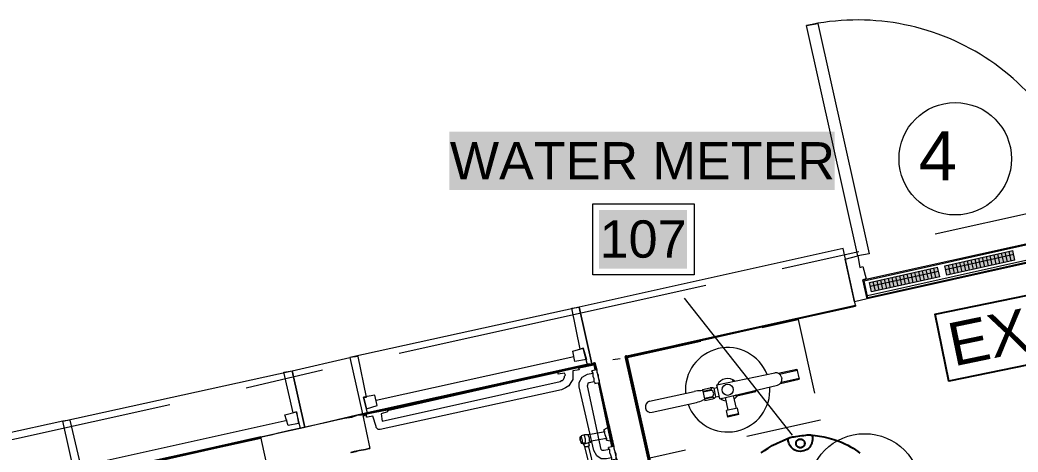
# Model space of a CAD drawing. Header units: inches. Extents: x 0.9 to 36.3, y 0.7 to 23.3.
# Drawn here: x 24.374 to 25.962, y 13.989 to 14.677 of the extents above; entities that cross this region are included whole.
import ezdxf

# ---------------------------------------------------------------- set-up
doc = ezdxf.new("R2010")
doc.units = ezdxf.units.IN
doc.linetypes.add('ACAD_ISO02W100', pattern=[15, 12, -3])
doc.linetypes.add('CENTER', pattern=[50.8, 31.75, -6.35, 6.35, -6.35])
doc.layers.get('0').update_dxf_attribs({"color": 1})
for name, color, linetype, lineweight, true_color in [('Boarder for name', 7, 'Continuous', 5, 0x777777), ('Doors', 7, 'Continuous', 5, 0xf2db9c), ('PDF_Geometry', 7, 'Continuous', 9, 0x777777)]:
    doc.layers.add(name, color=color, linetype=linetype, lineweight=lineweight, true_color=true_color)
for name, color, linetype in [('EXIT', 10, 'Continuous'), ('PDF_Text', 7, 'Continuous'), ('Smoke Detector', 104, 'Continuous')]:
    doc.layers.add(name, color=color, linetype=linetype)
for name, color, linetype, lineweight in [('Fire Extinguisher', 12, 'Continuous', 15), ('Force flow Fan', 7, 'Continuous', 0), ('Numbering CCTV', 38, 'Continuous', 0), ('Numbering Force Flow Fan', 255, 'Continuous', 0)]:
    doc.layers.add(name, color=color, linetype=linetype, lineweight=lineweight)
doc.layers.add('PDF_Solid Fills', color=7, linetype='Continuous', true_color=0xffffff)
doc.styles.add('PDF Arial', font='arial.ttf')
doc.styles.get("Standard").update_dxf_attribs({"font": 'arial.ttf'})

# ---------------------------------------------------------------- blocks, each defined once
blk = doc.blocks.new('Fire Extinguisher_top_dwgmodels.com')
at = {"color": 0}
for p, q in [((-111.7, 8), (-47, 8)), ((-34.9, 6.6), (-37.6, 6.6)), ((-34.9, 8), (-34.9, -8)), ((-34.9, 8), (-23.5, 8)), ((-34.9, 4.6), (-23.2, 4.6)), ((-34.8, 5.7), (-23.2, 5.7)), ((-18.9, 6.3), (-18.9, -6.3)), ((-18.9, 6.3), (-13.5, 6.3)), ((-13.5, -10), (-13.5, 10)), ((-13.5, 10), (70.6, 8.9)), ((10.3, 9.7), (10.3, 11.5)), ((10.7, 9.7), (10.7, 11.5)), ((75, 7.5), (102.5, 7.5)), ((76.7, 5.9), (102.5, 5.9)), ((78.5, 0.9), (78.5, -0.9)), ((102.5, 7.5), (102.5, -7.5)), ((-111.7, -8), (-47, -8)), ((-34.9, -6.6), (-37.6, -6.6)), ((-34.9, -4.6), (-23.2, -4.6)), ((-34.9, -8), (-23.5, -8)), ((-34.8, -5.7), (-23.2, -5.7)), ((-18.9, -6.3), (-13.5, -6.3)), ((-13.5, -10), (70.6, -8.9)), ((-6, -9.9), (-6, -28.4)), ((6, -9.7), (6, -28.4)), ((10.3, -9.7), (10.3, -9.7)), ((10.7, -9.9), (10.7, -9.7)), ((10.8, -10.2), (11, -9.9)), ((10.9, -10.4), (38.5, -10.4)), ((10.9, -11.2), (38.5, -11.2)), ((75, -7.5), (102.5, -7.5)), ((76.7, -5.9), (102.5, -5.9)), ((-8, -38), (-8, -28.4)), ((8, -28.4), (-8, -28.4)), ((-8, -36.1), (8, -36.1)), ((8, -38), (-8, -38)), ((8, -38), (8, -28.4))]:
    blk.add_line(p, q, dxfattribs=at)
blk.add_circle((0, 0), 8, dxfattribs=at)
for centre, radius, start, end in [((0, 0), 60, 8.6363, 172.3377), ((0, 0), 16, 37.0611, 141.3809), ((-111.7, 0), 8, 90, 270), ((-48.9, -37), 45.1, 75.4552, 87.5164), ((-23.6, 0.6), 7.45, 50.2127, 88.8117), ((-23.3, 7.7), 1.98, 271.9881, 358.9526), ((-25.5, 0), 5.13, 297.4534, 62.5466), ((0, 0), 16, 147.6298, 156.9032), ((10.5, 11.5), 0.177, 14.0852, 165.9148), ((70.5, 0.9), 8, 0, 89.221), ((0, 0), 60, 187.6623, 351.3637), ((-48.9, 37), 45.1, 272.4836, 284.5448), ((-23.6, -0.6), 7.45, 271.1883, 309.7873), ((-23.3, -7.7), 1.98, 1.0474, 88.0119), ((0, 0), 16, 203.0968, 212.3702), ((0, 0), 16, 218.6191, 247.9757), ((-11.2, -9.9), 0.819, 184.1848, 357.3731), ((0, 0), 16, 292.0243, 310.0558), ((10.5, -11), 1.25, 101.8101, 350.1732), ((10.5, -11), 0.907, 90, 346.3844), ((10.2, -9.7), 0.107, 282.2941, 2.9308), ((10.4, -9.9), 0.229, 277.2272, 346.9737), ((11.1, -10.8), 0.447, 116.5651, 243.4349), ((0, 0), 16, 312.0013, 315.4535), ((10.5, -11), 0.907, 40.2976, 70.7774), ((10.5, -11), 1.25, 27.9629, 66.6982), ((0, 0), 16, 319.3461, 322.9389), ((38.3, -10.8), 0.447, 296.5651, 63.4349), ((70.5, -0.9), 8, 270.779, 0)]:
    blk.add_arc(centre, radius, start, end, dxfattribs=at)

msp = doc.modelspace()

# ---------------------------------------------------------------- hatches: boundary and pattern name
at = {"layer": 'Force flow Fan', "linetype": 'CENTER', "ltscale": 0.01, "transparency": 33554559}
h = msp.add_hatch(color=256, dxfattribs=at)
h.dxf.hatch_style = 1
h.paths.add_polyline_path([(25.732, 14.2601), (25.726, 14.2587), (25.7294, 14.2437), (25.7354, 14.245)])
h.paths.add_polyline_path([(25.7441, 14.2628), (25.738, 14.2614), (25.7414, 14.2464), (25.7474, 14.2477)])
h.paths.add_polyline_path([(25.738, 14.2614), (25.732, 14.2601), (25.7354, 14.245), (25.7414, 14.2464)])
h.paths.add_polyline_path([(25.7501, 14.2641), (25.7441, 14.2628), (25.7474, 14.2477), (25.7535, 14.249)])
h.paths.add_polyline_path([(25.7561, 14.2655), (25.7501, 14.2641), (25.7535, 14.249), (25.7595, 14.2504)])
h.paths.add_polyline_path([(25.7682, 14.2681), (25.7621, 14.2668), (25.7655, 14.2517), (25.7715, 14.2531)])
h.paths.add_polyline_path([(25.7621, 14.2668), (25.7561, 14.2655), (25.7595, 14.2504), (25.7655, 14.2517)])
h.paths.add_polyline_path([(25.7802, 14.2708), (25.7742, 14.2695), (25.7776, 14.2544), (25.7836, 14.2558)])
h.paths.add_polyline_path([(25.7742, 14.2695), (25.7682, 14.2681), (25.7715, 14.2531), (25.7776, 14.2544)])
h.paths.add_polyline_path([(25.7923, 14.2735), (25.7862, 14.2722), (25.7896, 14.2571), (25.7956, 14.2584)])
h.paths.add_polyline_path([(25.7862, 14.2722), (25.7802, 14.2708), (25.7836, 14.2558), (25.7896, 14.2571)])
h.paths.add_polyline_path([(25.7983, 14.2748), (25.7923, 14.2735), (25.7956, 14.2584), (25.8017, 14.2598)])
h.paths.add_polyline_path([(25.8043, 14.2762), (25.7983, 14.2748), (25.8017, 14.2598), (25.8077, 14.2611)])
h.paths.add_polyline_path([(25.8164, 14.2789), (25.8103, 14.2775), (25.8137, 14.2625), (25.8197, 14.2638)])
h.paths.add_polyline_path([(25.8103, 14.2775), (25.8043, 14.2762), (25.8077, 14.2611), (25.8137, 14.2625)])
h.paths.add_polyline_path([(25.8224, 14.2802), (25.8164, 14.2789), (25.8197, 14.2638), (25.8258, 14.2651)])
h.paths.add_polyline_path([(25.8284, 14.2816), (25.8224, 14.2802), (25.8258, 14.2651), (25.8318, 14.2665)])
h.paths.add_polyline_path([(25.8344, 14.2829), (25.8284, 14.2816), (25.8318, 14.2665), (25.8378, 14.2678)])
h.paths.add_polyline_path([(25.8519, 14.2868), (25.8458, 14.2854), (25.8492, 14.2704), (25.8552, 14.2717)])
h.paths.add_polyline_path([(25.8579, 14.2881), (25.8519, 14.2868), (25.8552, 14.2717), (25.8612, 14.2731)])
h.paths.add_polyline_path([(25.8639, 14.2895), (25.8579, 14.2881), (25.8612, 14.2731), (25.8673, 14.2744)])
h.paths.add_polyline_path([(25.8699, 14.2908), (25.8639, 14.2895), (25.8673, 14.2744), (25.8733, 14.2757)])
h.paths.add_polyline_path([(25.876, 14.2921), (25.8699, 14.2908), (25.8733, 14.2757), (25.8793, 14.2771)])
h.paths.add_polyline_path([(25.882, 14.2935), (25.876, 14.2921), (25.8793, 14.2771), (25.8853, 14.2784)])
h.paths.add_polyline_path([(25.888, 14.2948), (25.882, 14.2935), (25.8853, 14.2784), (25.8914, 14.2798)])
h.paths.add_polyline_path([(25.9001, 14.2975), (25.894, 14.2962), (25.8974, 14.2811), (25.9034, 14.2824)])
h.paths.add_polyline_path([(25.894, 14.2962), (25.888, 14.2948), (25.8914, 14.2798), (25.8974, 14.2811)])
h.paths.add_polyline_path([(25.9121, 14.3002), (25.9061, 14.2989), (25.9094, 14.2838), (25.9155, 14.2851)])
h.paths.add_polyline_path([(25.9061, 14.2989), (25.9001, 14.2975), (25.9034, 14.2824), (25.9094, 14.2838)])
h.paths.add_polyline_path([(25.9181, 14.3015), (25.9121, 14.3002), (25.9155, 14.2851), (25.9215, 14.2865)])
h.paths.add_polyline_path([(25.9242, 14.3029), (25.9181, 14.3015), (25.9215, 14.2865), (25.9275, 14.2878)])
h.paths.add_polyline_path([(25.9302, 14.3042), (25.9242, 14.3029), (25.9275, 14.2878), (25.9335, 14.2892)])
h.paths.add_polyline_path([(25.9422, 14.3069), (25.9362, 14.3056), (25.9396, 14.2905), (25.9456, 14.2918)])
h.paths.add_polyline_path([(25.9362, 14.3056), (25.9302, 14.3042), (25.9335, 14.2892), (25.9396, 14.2905)])
h.paths.add_polyline_path([(25.9483, 14.3082), (25.9422, 14.3069), (25.9456, 14.2918), (25.9516, 14.2932)])
h.paths.add_polyline_path([(25.9543, 14.3096), (25.9483, 14.3082), (25.9516, 14.2932), (25.9576, 14.2945)])

# ---------------------------------------------------------------- linework, layer by layer
at = {"layer": 'Boarder for name', "linetype": 'ByBlock'}
msp.add_lwpolyline([(25.2855, 14.384), (25.4472, 14.384), (25.4472, 14.2707), (25.2855, 14.2707)], close=True, dxfattribs=at)
msp.add_lwpolyline([(25.6033, 14.0157), (25.4317, 14.234)], dxfattribs=at)
at = {"layer": 'Doors', "linetype": 'ByBlock'}
for points in [[(25.6256, 14.6677), (25.644, 14.6711), (25.7256, 14.3044), (25.7073, 14.3011)], [(25.7023, 14.2278), (25.6873, 14.2961), (25.7073, 14.3011), (25.7106, 14.2828), (25.7156, 14.2844), (25.7206, 14.2644), (25.7156, 14.2628), (25.7223, 14.2328)]]:
    msp.add_lwpolyline(points, close=True, dxfattribs=at)
msp.add_lwpolyline([(25.6873, 14.2961), (25.7073, 14.3011), (25.7106, 14.2828), (25.7156, 14.2844), (25.7206, 14.2644), (25.7156, 14.2628), (25.7223, 14.2328), (25.7023, 14.2278)], dxfattribs=at)
msp.add_arc((25.7071, 14.3017), 0.375, 11.9572, 102.5508, dxfattribs=at)
at = {"layer": 'EXIT', "linetype": 'ByBlock', "ltscale": 0.001}
msp.add_lwpolyline([(26.0826, 14.1489), (25.8525, 14.1016), (25.8308, 14.2081), (26.0609, 14.2553)], close=True, dxfattribs=at)
at = {"layer": 'Fire Extinguisher', "linetype": 'ACAD_ISO02W100', "ltscale": 0.01}
msp.add_lwpolyline([(25.3406, 14.1394), (25.6123, 14.1997), (25.6479, 14.0393), (25.3762, 13.9791)], close=True, dxfattribs=at)
at = {"layer": 'Force flow Fan', "linetype": 'ByBlock', "ltscale": 0.001}
for p, q in [((25.7156, 14.2628), (26.0823, 14.3444)), ((25.7175, 14.2616), (26.0811, 14.3426)), ((26.089, 14.3143), (25.7223, 14.2326)), ((25.7227, 14.238), (26.0863, 14.319)), ((26.0871, 14.3155), (25.7235, 14.2345)), ((25.8458, 14.2854), (25.9543, 14.3096)), ((25.8472, 14.2794), (25.9556, 14.3036)), ((25.8974, 14.2811), (25.894, 14.2962)), ((25.9034, 14.2824), (25.9001, 14.2975)), ((25.9094, 14.2838), (25.9061, 14.2989)), ((25.9155, 14.2851), (25.9121, 14.3002)), ((25.9215, 14.2865), (25.9181, 14.3015)), ((25.9275, 14.2878), (25.9242, 14.3029)), ((25.9335, 14.2892), (25.9302, 14.3042)), ((25.9396, 14.2905), (25.9362, 14.3056)), ((25.9456, 14.2918), (25.9422, 14.3069)), ((25.9516, 14.2932), (25.9483, 14.3082)), ((25.9576, 14.2945), (25.9543, 14.3096)), ((25.726, 14.2587), (25.8344, 14.2829)), ((25.8258, 14.2651), (25.8224, 14.2802)), ((25.8318, 14.2665), (25.8284, 14.2816)), ((25.8378, 14.2678), (25.8344, 14.2829)), ((25.8492, 14.2704), (25.8458, 14.2854)), ((25.9576, 14.2945), (25.8492, 14.2704)), ((25.8552, 14.2717), (25.8519, 14.2868)), ((25.8612, 14.2731), (25.8579, 14.2881)), ((25.8673, 14.2744), (25.8639, 14.2895)), ((25.8733, 14.2757), (25.8699, 14.2908)), ((25.8793, 14.2771), (25.876, 14.2921)), ((25.8853, 14.2784), (25.882, 14.2935)), ((25.8914, 14.2798), (25.888, 14.2948)), ((25.7273, 14.2527), (25.8358, 14.2769)), ((25.8378, 14.2678), (25.7294, 14.2437)), ((25.7595, 14.2504), (25.7561, 14.2655)), ((25.7655, 14.2517), (25.7621, 14.2668)), ((25.7715, 14.2531), (25.7682, 14.2681)), ((25.7776, 14.2544), (25.7742, 14.2695)), ((25.7836, 14.2558), (25.7802, 14.2708)), ((25.7896, 14.2571), (25.7862, 14.2722)), ((25.7956, 14.2584), (25.7923, 14.2735)), ((25.8017, 14.2598), (25.7983, 14.2748)), ((25.8077, 14.2611), (25.8043, 14.2762)), ((25.8137, 14.2625), (25.8103, 14.2775)), ((25.8197, 14.2638), (25.8164, 14.2789)), ((25.7223, 14.2326), (25.7156, 14.2628)), ((25.7235, 14.2345), (25.7175, 14.2616)), ((25.7294, 14.2437), (25.726, 14.2587)), ((25.7354, 14.245), (25.732, 14.2601)), ((25.7414, 14.2464), (25.738, 14.2614)), ((25.7474, 14.2477), (25.7441, 14.2628)), ((25.7535, 14.249), (25.7501, 14.2641))]:
    msp.add_line(p, q, dxfattribs=at)
at = {"layer": 'Numbering CCTV', "linetype": 'ByBlock', "ltscale": 0.001}
msp.add_circle((25.7183, 13.9285), 0.0895, dxfattribs=at)
at = {"layer": 'Numbering Force Flow Fan', "linetype": 'ByBlock', "ltscale": 0.001}
msp.add_circle((25.8625, 14.4557), 0.0895, dxfattribs=at)
at = {"layer": 'PDF_Geometry', "linetype": 'ByBlock'}
for points in [[(25.8306, 14.3361), (26.3189, 14.4444)], [(26.3823, 13.2545), (26.4989, 12.7361), (26.1056, 12.6495), (25.8989, 13.5844), (25.8506, 13.5728), (25.4823, 13.4911), (25.3373, 14.1411), (25.704, 14.2228), (25.684, 14.3128), (25.264, 14.2194), (25.284, 14.1294), (25.289, 14.1311), (25.434, 13.4811), (25.1706, 13.4228), (25.1723, 13.4178)], [(25.5873, 14.2811), (25.709, 14.3078)], [(24.9773, 14.1461), (25.4656, 14.2544)], [(25.2806, 14.1294), (24.919, 14.0494), (25.284, 14.1294), (25.264, 14.2194), (24.899, 14.1394), (24.919, 14.0494), (24.9307, 13.9944)], [(25.284, 14.1294), (25.2773, 14.1278), (25.2706, 14.1544), (25.2656, 14.1528), (25.2523, 14.2178), (25.264, 14.2194)], [(25.419, 14.1594), (25.704, 14.2228), (25.704, 14.2211), (25.3373, 14.1411), (25.4823, 13.4911)], [(25.8973, 13.5861), (25.484, 13.4945), (25.484, 13.4928), (25.4823, 13.4928), (25.339, 14.1411), (25.704, 14.2211), (25.3406, 14.1394), (25.484, 13.4945), (25.484, 13.4928), (25.4823, 13.4928), (25.339, 14.1428)], [(25.704, 14.2211), (25.704, 14.2211)], [(24.919, 14.0494), (24.9273, 14.0511), (24.9207, 14.0761), (24.9257, 14.0761), (24.9123, 14.1411), (24.899, 14.1394)], [(24.9407, 14.0711), (25.2556, 14.1411)], [(25.3173, 14.1361), (25.329, 14.1378)], [(24.9257, 14.0494), (24.919, 14.0478), (25.289, 14.1294), (25.2906, 14.1194), (25.2873, 14.1311)], [(25.289, 14.1294), (25.2623, 14.1244)], [(25.264, 14.1228), (25.2873, 14.1278), (25.289, 14.1194)], [(25.289, 14.1311), (25.2923, 14.1194), (25.284, 14.1178)], [(24.734, 14.0911), (24.8557, 14.1194)], [(24.8273, 14.0278), (24.8207, 14.0261), (24.814, 14.0528), (24.809, 14.0511), (24.794, 14.1161), (24.8073, 14.1178)], [(24.959, 14.0561), (25.2306, 14.1161), (24.959, 14.0544)], [(25.3156, 13.9794), (25.3073, 13.9778), (25.299, 13.9778), (25.2923, 13.9828), (25.2873, 13.9911), (25.264, 14.0928), (25.264, 14.0994), (25.269, 14.1078), (25.2773, 14.1128), (25.2856, 14.1144), (25.284, 14.1178), (25.2856, 14.1144), (25.2856, 14.1094), (25.2873, 14.1061), (25.2873, 14.1011), (25.289, 14.0994), (25.289, 14.0978), (25.2956, 14.0994), (25.319, 13.9978), (25.3106, 13.9961)], [(25.2923, 14.1194), (25.2923, 14.1161), (25.294, 14.1111), (25.294, 14.1078), (25.2956, 14.1028), (25.2956, 14.1011), (25.2956, 14.0994)], [(25.3123, 13.9928), (25.304, 13.9911), (25.3006, 13.9911), (25.299, 13.9928), (25.2773, 14.0944), (25.279, 14.0994), (25.2806, 14.0994), (25.2873, 14.1011), (25.289, 14.0994), (25.289, 14.0978)], [(25.294, 14.0994), (25.3156, 13.9978)], [(24.124, 13.9561), (24.6123, 14.0644)], [(24.7573, 14.0128), (24.759, 14.0128), (24.7657, 14.0144), (24.774, 14.0161), (24.7857, 14.0194), (24.8007, 14.0228), (24.8157, 14.0261), (24.8623, 14.0361), (24.8757, 14.0394), (24.8907, 14.0428), (24.9023, 14.0444), (24.9123, 14.0478), (24.9173, 14.0478), (24.919, 14.0494)], [(24.9257, 14.0478), (24.9207, 14.0461)], [(24.5173, 13.3178), (24.7507, 12.2762), (24.7973, 12.2862), (25.3906, 12.4178), (25.399, 12.3778), (25.4473, 12.3878), (25.434, 12.4495), (25.6623, 12.4995), (25.6523, 12.5478), (25.4223, 12.4978), (25.374, 12.4862), (24.7823, 12.3545), (24.4307, 13.9394), (24.4623, 13.9478), (24.4423, 14.0378), (24.3507, 14.0178), (24.3707, 13.9261), (24.3823, 13.9294), (24.3823, 13.9278)], [(24.4623, 13.9478), (24.469, 13.9494), (24.464, 13.9744), (24.469, 13.9761), (24.454, 14.0394), (24.4423, 14.0378)], [(24.484, 13.9694), (24.799, 14.0394)], [(25.2806, 14.0061), (25.3073, 14.0111), (25.3073, 14.0078), (25.3073, 14.0111), (25.3056, 14.0161), (25.304, 14.0228), (25.304, 14.0244), (25.3123, 14.0294)], [(24.5823, 13.4445), (24.5423, 13.4361), (24.5423, 13.4378), (24.5423, 13.4395), (24.5423, 13.4411), (24.5407, 13.4428), (24.5407, 13.4461), (24.4657, 13.7844), (24.464, 13.7861), (24.464, 13.7894), (24.464, 13.7911), (24.464, 13.7928), (24.4623, 13.7944), (24.4307, 13.9394), (24.7573, 14.0111), (24.4323, 13.9394), (24.464, 13.7944), (24.4323, 13.9411)], [(24.7573, 14.0111), (24.434, 13.9378), (24.4657, 13.7944)], [(24.769, 13.9594), (24.7573, 14.0128), (24.4907, 13.9528)], [(25.3056, 14.0211), (25.279, 14.0161), (25.2723, 14.0161), (25.2673, 14.0144), (25.2673, 14.0128), (25.2656, 14.0128)], [(25.2673, 14.0144), (25.2673, 14.0128), (25.269, 14.0078), (25.269, 14.0044), (25.2706, 14.0011), (25.2756, 14.0028), (25.2823, 14.0044), (25.2806, 14.0061), (25.2806, 14.0111), (25.279, 14.0144), (25.279, 14.0161)], [(25.274, 14.0044), (25.274, 14.0094), (25.2723, 14.0144), (25.2723, 14.0161)], [(25.304, 14.0244), (25.304, 14.0228)], [(24.9023, 13.9878), (24.914, 13.9911), (24.924, 13.9928), (24.929, 13.9944), (24.9307, 13.9944), (24.929, 13.9944), (24.924, 13.9928), (24.914, 13.9911), (24.9023, 13.9878)], [(25.2673, 14.0028), (25.269, 14.0028)], [(25.2706, 14.0028), (25.2723, 13.9978), (25.2823, 13.9561)], [(25.2723, 13.9978), (25.274, 13.9978), (25.279, 13.9978), (25.2806, 13.9994), (25.279, 14.0044)], [(25.289, 13.9578), (25.279, 13.9994)], [(25.3073, 14.0078), (25.3173, 14.0061)], [(25.3106, 13.9944), (25.3106, 13.9961), (25.3106, 13.9944), (25.3123, 13.9928), (25.3123, 13.9878), (25.314, 13.9844), (25.3156, 13.9794), (25.3156, 13.9761), (25.324, 13.9778), (25.3356, 13.9194), (25.329, 13.9178)], [(25.319, 13.9978), (25.319, 13.9961), (25.319, 13.9944), (25.3206, 13.9894), (25.3223, 13.9861), (25.3223, 13.9811), (25.3223, 13.9778), (25.324, 13.9778)], [(24.9007, 13.9878), (24.9057, 13.9894), (24.909, 13.9894), (24.9107, 13.9911), (24.909, 13.9894), (24.9057, 13.9894), (24.9007, 13.9878)]]:
    msp.add_lwpolyline(points, dxfattribs=at)
for points in [[(25.2573, 14.1328), (25.254, 14.1494), (25.2706, 14.1544), (25.2756, 14.1361)], [(24.8073, 14.1178), (24.899, 14.1394), (24.919, 14.0494), (24.8273, 14.0278)], [(24.959, 14.0561), (24.959, 14.0528), (24.949, 14.0494), (24.9507, 14.0378), (25.234, 14.1011), (25.2356, 14.1028), (25.2373, 14.1028), (25.239, 14.1044), (25.2406, 14.1078), (25.2406, 14.1094), (25.2423, 14.1111), (25.2406, 14.1144), (25.2306, 14.1128), (25.2306, 14.1161), (25.2623, 14.1244), (25.264, 14.1194), (25.254, 14.1178), (25.254, 14.1161), (25.254, 14.1111), (25.254, 14.1044), (25.2506, 14.0994), (25.2473, 14.0944), (25.2423, 14.0911), (25.2356, 14.0878), (24.9473, 14.0244), (24.9457, 14.0244), (24.944, 14.0244), (24.9423, 14.0261), (24.9407, 14.0278), (24.9407, 14.0294), (24.9357, 14.0461), (24.9273, 14.0444), (24.9257, 14.0444), (24.9257, 14.0494)], [(24.8073, 14.1178), (24.8273, 14.0278), (24.4623, 13.9478), (24.4423, 14.0378)], [(25.3173, 13.9978), (25.2956, 14.0994)], [(24.9423, 14.0628), (24.939, 14.0794), (24.9207, 14.0761), (24.9257, 14.0578)], [(24.8007, 14.0311), (24.7957, 14.0478), (24.814, 14.0528), (24.8173, 14.0344)], [(25.3123, 14.0294), (25.3123, 14.0278), (25.314, 14.0211), (25.3156, 14.0144), (25.3156, 14.0094), (25.3173, 14.0061), (25.3156, 14.0094), (25.3156, 14.0144), (25.314, 14.0211), (25.3123, 14.0278)], [(25.2656, 14.0128), (25.2656, 14.0111), (25.2656, 14.0078), (25.2673, 14.0044), (25.2673, 14.0028), (25.2673, 14.0044), (25.2656, 14.0078), (25.2656, 14.0111)], [(25.274, 14.0044), (25.2723, 14.0028), (25.2706, 14.0028), (25.2723, 14.0028)]]:
    msp.add_lwpolyline(points, close=True, dxfattribs=at)
at = {"layer": 'PDF_Solid Fills', "linetype": 'ByBlock', "transparency": 33554559}
for points in [[(25.0572, 14.4057), (25.6705, 14.4057), (25.0572, 14.499), (25.6705, 14.499)], [(25.2955, 14.2807), (25.4355, 14.2807), (25.2955, 14.374), (25.4355, 14.374)]]:
    msp.add_solid(points, dxfattribs=at)
at = {"layer": 'Smoke Detector', "linetype": 'ByBlock'}
for points in [[(25.5538, 13.9875), (25.5588, 13.9913), (25.5646, 13.9951), (25.5713, 13.999), (25.5792, 14.0031), (25.5884, 14.0074), (25.5991, 14.0118)], [(25.6317, 14.0161), (25.6431, 14.0146), (25.6531, 14.0128), (25.6618, 14.0109), (25.6693, 14.0089), (25.6759, 14.0067), (25.6817, 14.0044), (25.6869, 14.002), (25.6915, 13.9996), (25.6959, 13.9971), (25.6999, 13.9947), (25.7037, 13.9921), (25.7073, 13.9896), (25.7107, 13.987)]]:
    msp.add_lwpolyline(points, dxfattribs=at)
for points in [[(25.6291, 13.9944), (25.6268, 13.9928), (25.6243, 13.9915), (25.6215, 13.9905), (25.6185, 13.99), (25.6156, 13.9898), (25.6126, 13.9899), (25.6098, 13.9905), (25.6072, 13.9915), (25.6049, 13.993), (25.6029, 13.9947), (25.6012, 13.9967), (25.5998, 13.9988), (25.5986, 14.001), (25.5977, 14.0031), (25.597, 14.0051), (25.5966, 14.0068), (25.5964, 14.0083), (25.5965, 14.0094), (25.5968, 14.0103), (25.5975, 14.011), (25.5984, 14.0115), (25.5998, 14.012), (25.6015, 14.0124), (25.6036, 14.0128), (25.6062, 14.0132), (25.609, 14.0136), (25.6121, 14.014), (25.6153, 14.0145), (25.6185, 14.0149), (25.6216, 14.0153), (25.6245, 14.0156), (25.6271, 14.0159), (25.6292, 14.016), (25.631, 14.0161), (25.6324, 14.016), (25.6334, 14.0157), (25.6343, 14.0152), (25.6348, 14.0144), (25.6352, 14.0134), (25.6353, 14.0119), (25.6354, 14.0101), (25.6353, 14.0081), (25.6349, 14.0058), (25.6344, 14.0034), (25.6335, 14.001), (25.6324, 13.9986), (25.6309, 13.9964)], [(25.6194, 14.0085), (25.6196, 14.0084), (25.6198, 14.0083), (25.62, 14.0081), (25.6202, 14.008), (25.6204, 14.0079), (25.6205, 14.0077), (25.6207, 14.0076), (25.6209, 14.0074), (25.621, 14.0073), (25.6212, 14.0071), (25.6213, 14.0069), (25.6215, 14.0067), (25.6216, 14.0066), (25.6217, 14.0064), (25.6218, 14.0062), (25.622, 14.006), (25.6221, 14.0058), (25.6222, 14.0056), (25.6223, 14.0054), (25.6224, 14.0052), (25.6224, 14.005), (25.6225, 14.0047), (25.6226, 14.0045), (25.6226, 14.0043), (25.6227, 14.0041), (25.6228, 14.0039), (25.6228, 14.0037), (25.6228, 14.0034), (25.6229, 14.0032), (25.6229, 14.003), (25.6229, 14.0028), (25.6229, 14.0025), (25.6229, 14.0023), (25.6229, 14.0021), (25.6229, 14.0018), (25.6228, 14.0016), (25.6228, 14.0014), (25.6228, 14.0012), (25.6227, 14.001), (25.6226, 14.0007), (25.6226, 14.0005), (25.6225, 14.0003), (25.6224, 14.0001), (25.6224, 13.9999), (25.6223, 13.9997), (25.6222, 13.9995), (25.6221, 13.9993), (25.622, 13.9991), (25.6218, 13.9989), (25.6217, 13.9987), (25.6216, 13.9985), (25.6215, 13.9983), (25.6213, 13.9981), (25.6212, 13.998), (25.621, 13.9978), (25.6209, 13.9976), (25.6207, 13.9975), (25.6205, 13.9973), (25.6204, 13.9972), (25.6202, 13.997), (25.62, 13.9969), (25.6198, 13.9968), (25.6196, 13.9966), (25.6194, 13.9965), (25.6192, 13.9964), (25.619, 13.9963), (25.6188, 13.9962), (25.6186, 13.9961), (25.6184, 13.996), (25.6182, 13.996), (25.618, 13.9959), (25.6178, 13.9958), (25.6175, 13.9958), (25.6173, 13.9957), (25.6171, 13.9957), (25.6169, 13.9957), (25.6166, 13.9956), (25.6164, 13.9956), (25.6162, 13.9956), (25.616, 13.9956), (25.6157, 13.9956), (25.6155, 13.9956), (25.6153, 13.9956), (25.6151, 13.9957), (25.6148, 13.9957), (25.6146, 13.9957), (25.6144, 13.9958), (25.6142, 13.9958), (25.614, 13.9959), (25.6137, 13.996), (25.6135, 13.996), (25.6133, 13.9961), (25.6131, 13.9962), (25.6129, 13.9963), (25.6127, 13.9964), (25.6125, 13.9965), (25.6123, 13.9966), (25.6121, 13.9968), (25.6119, 13.9969), (25.6118, 13.997), (25.6116, 13.9972), (25.6114, 13.9973), (25.6112, 13.9975), (25.6111, 13.9976), (25.6109, 13.9978), (25.6108, 13.998), (25.6106, 13.9981), (25.6105, 13.9983), (25.6103, 13.9985), (25.6102, 13.9987), (25.6101, 13.9989), (25.61, 13.9991), (25.6099, 13.9993), (25.6098, 13.9995), (25.6097, 13.9997), (25.6096, 13.9999), (25.6095, 14.0001), (25.6094, 14.0003), (25.6093, 14.0005), (25.6093, 14.0007), (25.6092, 14.001), (25.6092, 14.0012), (25.6091, 14.0014), (25.6091, 14.0016), (25.6091, 14.0018), (25.6091, 14.0021), (25.6091, 14.0023), (25.609, 14.0025), (25.6091, 14.0028), (25.6091, 14.003), (25.6091, 14.0032), (25.6091, 14.0034), (25.6091, 14.0037), (25.6092, 14.0039), (25.6092, 14.0041), (25.6093, 14.0043), (25.6093, 14.0045), (25.6094, 14.0047), (25.6095, 14.005), (25.6096, 14.0052), (25.6097, 14.0054), (25.6098, 14.0056), (25.6099, 14.0058), (25.61, 14.006), (25.6101, 14.0062), (25.6102, 14.0064), (25.6103, 14.0066), (25.6105, 14.0067), (25.6106, 14.0069), (25.6108, 14.0071), (25.6109, 14.0073), (25.6111, 14.0074), (25.6112, 14.0076), (25.6114, 14.0077), (25.6116, 14.0079), (25.6118, 14.008), (25.6119, 14.0081), (25.6121, 14.0083), (25.6123, 14.0084), (25.6125, 14.0085), (25.6127, 14.0086), (25.6129, 14.0087), (25.6131, 14.0088), (25.6133, 14.0089), (25.6135, 14.009), (25.6137, 14.0091), (25.614, 14.0091), (25.6142, 14.0092), (25.6144, 14.0093), (25.6146, 14.0093), (25.6148, 14.0094), (25.6151, 14.0094), (25.6153, 14.0094), (25.6155, 14.0094), (25.6157, 14.0094), (25.616, 14.0094), (25.6162, 14.0094), (25.6164, 14.0094), (25.6166, 14.0094), (25.6169, 14.0094), (25.6171, 14.0094), (25.6173, 14.0093), (25.6175, 14.0093), (25.6178, 14.0092), (25.618, 14.0091), (25.6182, 14.0091), (25.6184, 14.009), (25.6186, 14.0089), (25.6188, 14.0088), (25.619, 14.0087), (25.6192, 14.0086)]]:
    msp.add_lwpolyline(points, close=True, dxfattribs=at)

# ---------------------------------------------------------------- block references
at = {"layer": 'Fire Extinguisher', "xscale": 0.001120411850034704, "yscale": 0.001120411850034704, "zscale": 0.001120411850034704, "rotation": 12.50434324457785}
msp.add_blockref('Fire Extinguisher_top_dwgmodels.com', (25.5003, 14.0879), dxfattribs=at)

# ---------------------------------------------------------------- texts
at = {"layer": 'EXIT', "linetype": 'ACAD_ISO02W100', "ltscale": 0.01}
msp.add_text('EXIT', height=0.06879, rotation=11.7335, dxfattribs=at).set_placement((25.8599, 14.1249))
at = {"layer": 'Numbering Force Flow Fan', "linetype": 'ByBlock', "ltscale": 0.001}
msp.add_text('4', height=0.0785, dxfattribs=at).set_placement((25.8043, 14.4211))
at = {"layer": 'PDF_Text', "linetype": 'ByBlock', "attachment_point": 4, "style": 'PDF Arial'}
for s, insert, char_height in [('WATER METER', (25.0582, 14.4525), 0.059386), ('107', (25.2965, 14.3275), 0.05939)]:
    msp.add_mtext(s, dxfattribs=dict(at, insert=insert, char_height=char_height))

doc.saveas('drawing.dxf')
